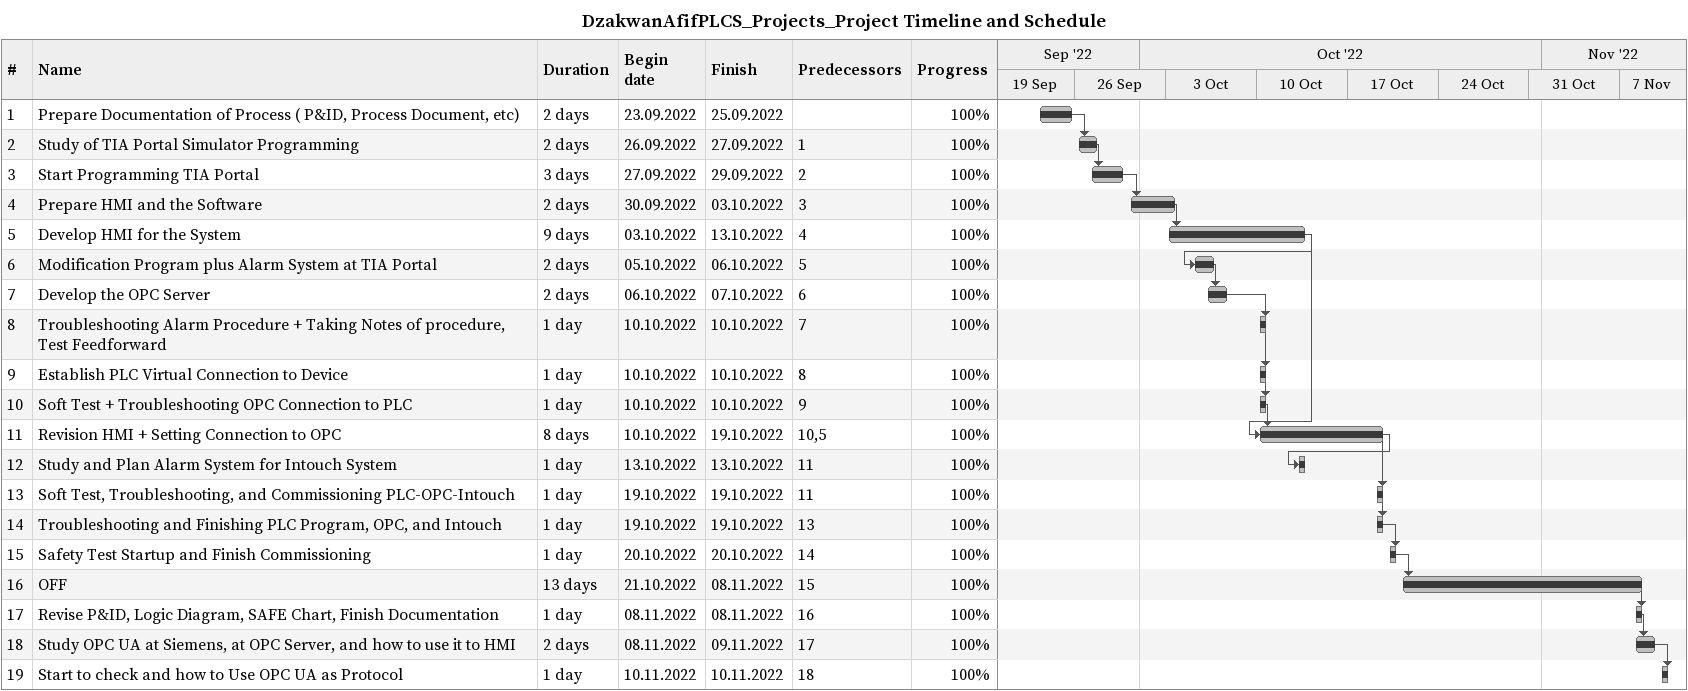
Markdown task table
DzakwanAfifPLCS_Projects_Project Timeline and Schedule

| ID | Task | Duration | Start | Finish | Predecessors | % complete |
|---|---|---|---|---|---|---|
| 1 | Prepare Documentation of Process ( P&ID, Process Document, etc) | 2d | 2022-09-23 | 2022-09-25 |  | 100 |
| 2 | Study of TIA Portal Simulator Programming | 2d | 2022-09-26 | 2022-09-27 | 1 | 100 |
| 3 | Start Programming TIA Portal | 3d | 2022-09-27 | 2022-09-29 | 2 | 100 |
| 4 | Prepare HMI and the Software | 2d | 2022-09-30 | 2022-10-03 | 3 | 100 |
| 5 | Develop HMI for the System | 9d | 2022-10-03 | 2022-10-13 | 4 | 100 |
| 6 | Modification Program plus Alarm System at TIA Portal | 2d | 2022-10-05 | 2022-10-06 | 5 | 100 |
| 7 | Develop the OPC Server | 2d | 2022-10-06 | 2022-10-07 | 6 | 100 |
| 8 | Troubleshooting Alarm Procedure + Taking Notes of procedure, Test Feedforward | 1d | 2022-10-10 | 2022-10-10 | 7 | 100 |
| 9 | Establish PLC Virtual Connection to Device | 1d | 2022-10-10 | 2022-10-10 | 8 | 100 |
| 10 | Soft Test + Troubleshooting OPC Connection to PLC | 1d | 2022-10-10 | 2022-10-10 | 9 | 100 |
| 11 | Revision HMI + Setting Connection to OPC | 8d | 2022-10-10 | 2022-10-19 | 10, 5 | 100 |
| 12 | Study and Plan Alarm System for Intouch System | 1d | 2022-10-13 | 2022-10-13 | 11 | 100 |
| 13 | Soft Test, Troubleshooting, and Commissioning PLC-OPC-Intouch | 1d | 2022-10-19 | 2022-10-19 | 11 | 100 |
| 14 | Troubleshooting and Finishing PLC Program, OPC, and Intouch | 1d | 2022-10-19 | 2022-10-19 | 13 | 100 |
| 15 | Safety Test Startup and Finish Commissioning | 1d | 2022-10-20 | 2022-10-20 | 14 | 100 |
| 16 | OFF | 13d | 2022-10-21 | 2022-11-08 | 15 | 100 |
| 17 | Revise P&ID, Logic Diagram, SAFE Chart, Finish Documentation | 1d | 2022-11-08 | 2022-11-08 | 16 | 100 |
| 18 | Study OPC UA at Siemens, at OPC Server, and how to use it to HMI | 2d | 2022-11-08 | 2022-11-09 | 17 | 100 |
| 19 | Start to check and how to Use OPC UA as Protocol | 1d | 2022-11-10 | 2022-11-10 | 18 | 100 |
